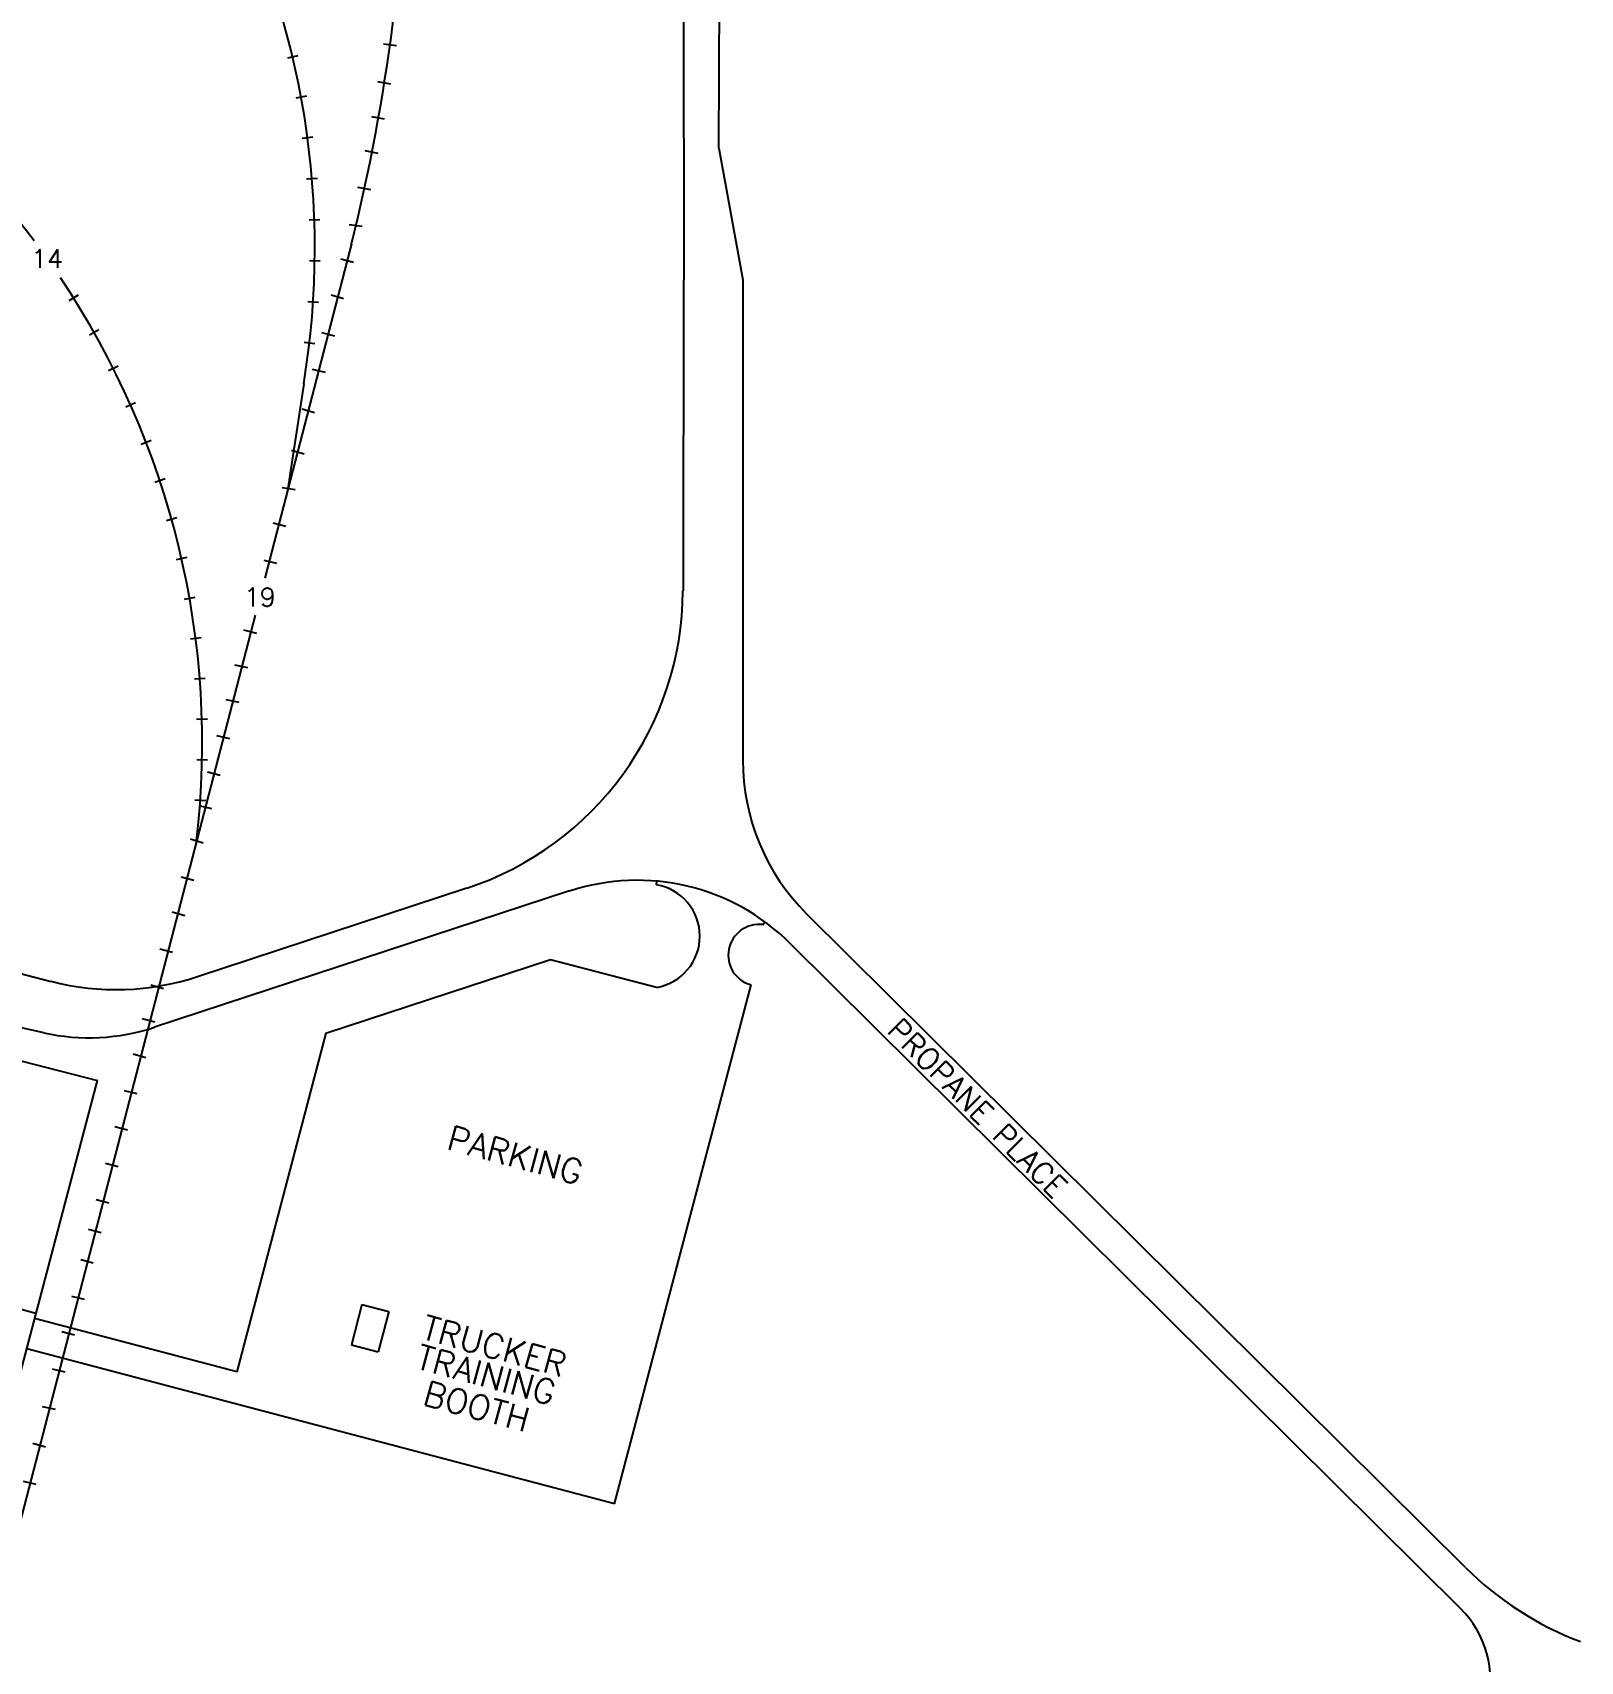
# Model space of a CAD drawing. Extents: x -16413 to 78405, y -232 to 83089.
# Drawn here: x 46664 to 57374, y 43623 to 54890 of the extents above; entities that cross this region are included whole.
import ezdxf
from ezdxf.enums import TextEntityAlignment as Align

# ---------------------------------------------------------------- set-up
doc = ezdxf.new("R2010")
doc.units = 0
doc.header["$LTSCALE"] = 350
doc.header["$MEASUREMENT"] = 0
doc.linetypes.add('PHANTOM', pattern=[2.5, 1.25, -0.25, 0.25, -0.25, 0.25, -0.25])
doc.layers.get('0').update_dxf_attribs({"color": 3, "linetype": 'CONTINUOUS'})
doc.layers.add('BACKGROUND', color=7, linetype='CONTINUOUS')
doc.styles.add('SIMPLEX', font='SIMPLEX')

# ---------------------------------------------------------------- blocks, each defined once
blk = doc.blocks.new('RR', base_point=(-429.5, 670.3))
blk.add_line((-429.5, 674.1), (-429.5, 666.6))

msp = doc.modelspace()

# ---------------------------------------------------------------- linework, layer by layer
at = {"layer": 'BACKGROUND'}
for p, q in [((51166, 55885), (51170, 53179)), ((51413, 54091), (51418, 55885)), ((49091, 54811), (49181, 54800)), ((49051, 54552), (49140, 54535)), ((49008, 54310), (49097, 54294)), ((51413, 54091), (51578, 53179)), ((48963, 54073), (49052, 54056)), ((48912, 53821), (49002, 53804)), ((48855, 53562), (48945, 53550)), ((48870, 53429), (48270, 51115)), ((48796, 53324), (48884, 53302)), ((51168, 51028), (51170, 53179)), ((51578, 53179), (51578, 49857)), ((48729, 53075), (48816, 53050)), ((48664, 52814), (48752, 52792)), ((48599, 52561), (48688, 52540)), ((48540, 52460), (48431, 51737)), ((48528, 52287), (48615, 52262)), ((48455, 52001), (48542, 51976)), ((48391, 51744), (48481, 51728)), ((48329, 51499), (48417, 51476)), ((48263, 51241), (48351, 51219)), ((48204, 50861), (45432, 40180)), ((48124, 50758), (48212, 50735)), ((48062, 50517), (48151, 50497)), ((48002, 50276), (48091, 50257)), ((47937, 50027), (48026, 50007)), ((47873, 49776), (47961, 49753)), ((47814, 49544), (47902, 49522)), ((47757, 49312), (47843, 49285)), ((44007, 49046), (46793, 48327)), ((47692, 49050), (47779, 49027)), ((50981, 48995), (50984, 49020)), ((50380, 48952), (47508, 48009)), ((49669, 48972), (47805, 48359)), ((47629, 48807), (47717, 48783)), ((56579, 44272), (52021, 48792)), ((51716, 48719), (51731, 48739)), ((56545, 43989), (51904, 48591)), ((46741, 47971), (44216, 48530)), ((47545, 48553), (47632, 48529)), ((48694, 47969), (50247, 48479)), ((50247, 48479), (50982, 48286)), ((47483, 48303), (47570, 48278)), ((50690, 44713), (51636, 48302)), ((45199, 48135), (47112, 47641)), ((47423, 48070), (47510, 48046)), ((48694, 47969), (48076, 45625)), ((47360, 47825), (47448, 47800)), ((45359, 40991), (47112, 47641)), ((47297, 47572), (47385, 47551)), ((47232, 47322), (47320, 47299)), ((47168, 47070), (47256, 47047)), ((47104, 46819), (47192, 46795)), ((47051, 46612), (47139, 46589)), ((46997, 46404), (47084, 46380)), ((46932, 46149), (47020, 46129)), ((48943, 46092), (48870, 45813)), ((48943, 46092), (49129, 46043)), ((48076, 45625), (46678, 45994)), ((49129, 46043), (49056, 45764)), ((46867, 45904), (46954, 45881)), ((50690, 44713), (46623, 45785)), ((48870, 45813), (49056, 45764)), ((46799, 45648), (46886, 45627)), ((46731, 45387), (46819, 45368)), ((46666, 45132), (46753, 45108)), ((46598, 44869), (46686, 44849))]:
    msp.add_line(p, q, dxfattribs=at)
at = {"layer": 'BACKGROUND', "linetype": 'PHANTOM'}
msp.add_line((46687, 46029), (43181, 46969), dxfattribs=at)
at = {"layer": 'BACKGROUND'}
for centre, radius, start, end in [((35970, 56644), 13295, 346.0048, 359.3758), ((42877, 53400), 5740, 350.5826, 27.6716), ((42059, 49971), 5779, 37.0083, 90.6358), ((42059, 49971), 5779, 353.3238, 33.876), ((48991, 51035), 2172, 288.1848, 359.8199), ((53078, 49857), 1500, 180, 225.2374), ((50848, 47526), 1500, 45.2374, 108.1801), ((50921, 48640), 360, 279.789, 80.4126), ((51691, 48508), 213, 83.2881, 254.8342), ((47243, 50070), 1800, 255.5149, 288.1848), ((47055, 49389), 1452, 257.5149, 288.1848), ((58185, 45891), 2280, 225.2374, 249.1698), ((56055, 43495), 696, 345.2376, 45.2374)]:
    msp.add_arc(centre, radius, start, end, dxfattribs=at)

# ---------------------------------------------------------------- block references
at = {"layer": 'BACKGROUND', "zscale": 10}
for p, xscale, yscale, rotation in [((48463, 54721), 9.999999999996945, 9.999999999996945, 283.3066075706438), ((48522, 54442), 9.999999999999398, 9.999999999999398, 280.4661115547686), ((48566, 54161), 9.99999999999733, 9.99999999999733, 277.6256155388384), ((48597, 53878), 10.00000000000357, 10.00000000000357, 274.785119522941), ((48614, 53594), 9.999999999998623, 9.999999999998623, 271.9446235070567), ((48616, 53310), 9.999999999998856, 9.999999999998856, 269.1041274911286), ((46946, 53054), 10.00000000000242, 10.00000000000242, 302.2485613143706), ((48605, 53025), 9.999999999999073, 9.999999999999073, 266.2636314752464), ((47090, 52814), 10.0000000000001, 10.0000000000001, 299.4682183442509), ((48579, 52742), 10.0000000000021, 10.0000000000021, 263.4231354593315), ((47222, 52566), 9.999999999997927, 9.999999999997927, 296.6878753741433), ((47342, 52313), 9.999999999999734, 9.999999999999734, 293.9075324040481), ((47449, 52054), 10.00000000000024, 10.00000000000024, 291.1271894339571), ((47544, 51790), 10.0000000000017, 10.0000000000017, 288.3468464638422), ((47626, 51522), 9.999999999999861, 9.999999999999861, 285.566503493741), ((47694, 51250), 10.00000000000113, 10.00000000000113, 282.786160523628), ((47750, 50975), 9.999999999998671, 9.999999999998671, 280.0058175535521), ((47792, 50698), 9.99999999999743, 9.99999999999743, 277.2254745834442), ((47820, 50419), 9.999999999998998, 9.999999999998998, 274.445131613337), ((47835, 50139), 9.999999999999666, 9.999999999999666, 271.6647886432282), ((47837, 49858), 10.00000000000098, 10.00000000000098, 268.8844456731437), ((47824, 49578), 9.999999999999996, 9.999999999999996, 266.1041027030057)]:
    msp.add_blockref('RR', p, dxfattribs=dict(at, xscale=xscale, yscale=yscale, rotation=rotation))

# ---------------------------------------------------------------- texts
at = {"layer": 'BACKGROUND', "style": 'SIMPLEX'}
for s, p in [('14', (46764, 53326)), ('19', (48236, 50984))]:
    msp.add_text(s, height=128, dxfattribs=at).set_placement(p, align=Align.MIDDLE)
msp.add_text('PROPANE PLACE', height=150, rotation=315, dxfattribs=at).set_placement((52567, 47979))
for s, p in [('PARKING', (49981, 47044)), ('TRUCKER', (49837, 45723)), ('TRAINING', (49780, 45524)), ('BOOTH', (49715, 45305))]:
    msp.add_text(s, height=168.8, rotation=344.75, dxfattribs=at).set_placement(p, align=Align.CENTER)

doc.saveas('drawing.dxf')
